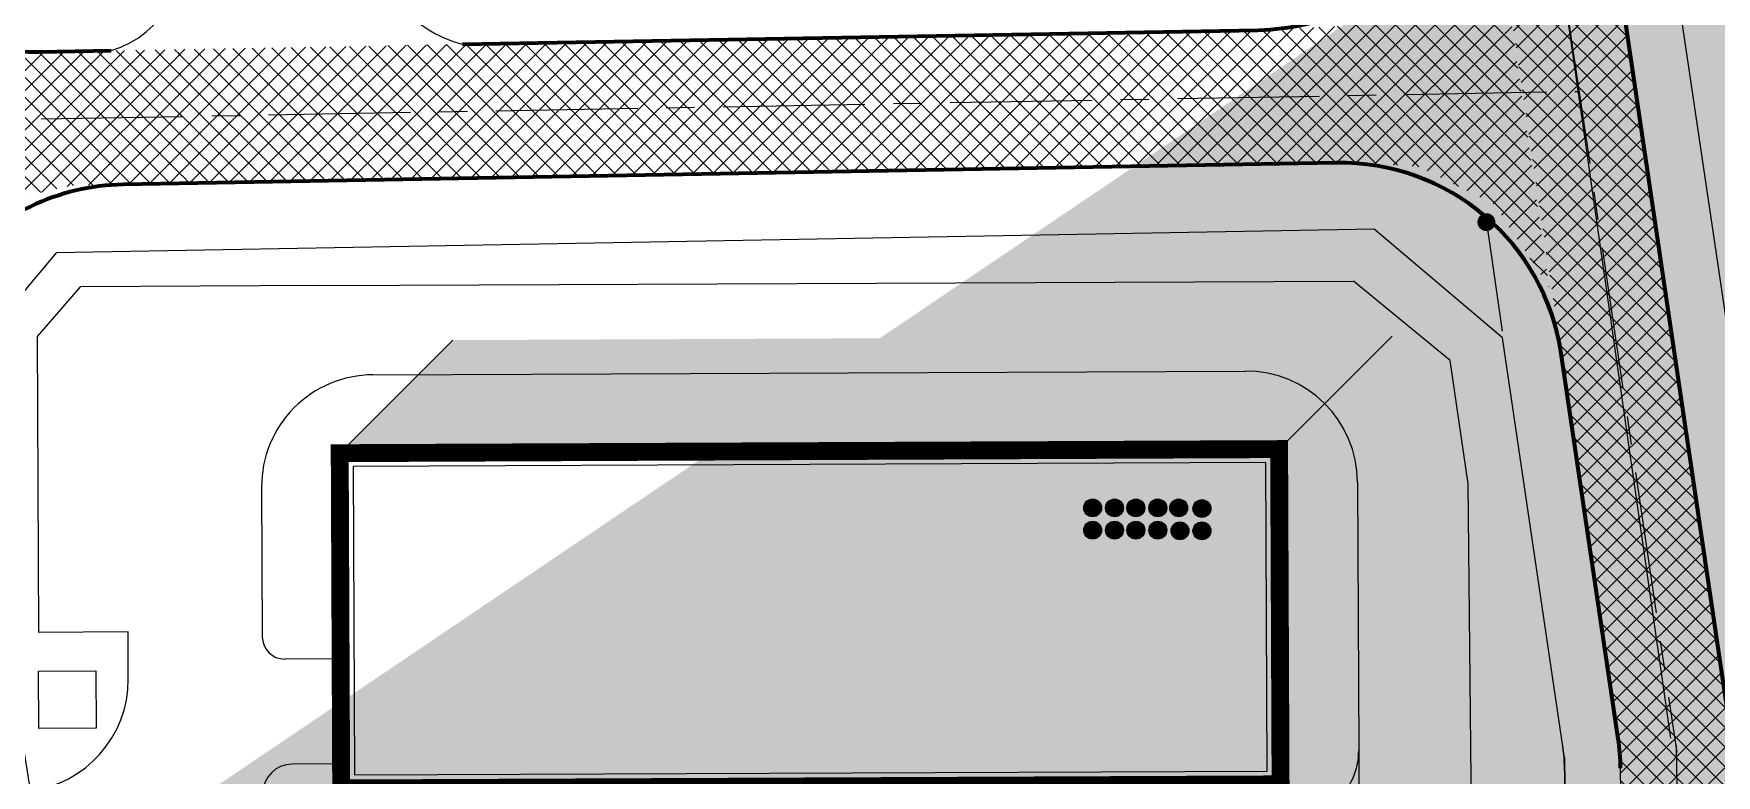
# Model space of a CAD drawing. Header units: millimetres. Extents: x 89040 to 596321, y -313033 to 2401191.
# Drawn here: x 596131.4 to 596206.6, y 1200698.1 to 1200731.3 of the extents above; entities that cross this region are included whole.
import ezdxf

# ---------------------------------------------------------------- set-up
doc = ezdxf.new("R2010")
doc.units = ezdxf.units.MM
doc.header["$MEASUREMENT"] = 0
doc.linetypes.add('CENTER', pattern=[50.800000000000004, 31.75, -6.349999999999999, 6.349999999999999, -6.349999999999999])
doc.layers.get('0').update_dxf_attribs({"color": 251, "lineweight": 9})
for name, color, linetype, lineweight in [('9', 254, 'Continuous', 9), ('BONGDO', 251, 'Continuous', 9), ('CONGTRINH', 7, 'Continuous', 20), ('CONGTRINH2', 30, 'Continuous', 18), ('HATCH', 8, 'Continuous', 5), ('KICHTHUOC', 2, 'Continuous', 18), ('KY HIEU', 9, 'Continuous', 9), ('LEDUONG', 6, 'Continuous', 20), ('LONGDUONG', 4, 'Continuous', 90), ('tang cao', 7, 'Continuous', 5), ('truc', 8, 'CENTER', 9), ('TUONG', 2, 'Continuous', 15)]:
    doc.layers.add(name, color=color, linetype=linetype, lineweight=lineweight)
doc.layers.add('DUONG NOI BO CONG TRINH', color=7, linetype='Continuous', lineweight=20, true_color=0x5e5e5e)
doc.styles.add('THAO', font='VHELVCN.TTF')
doc.dimstyles.new('SK100-M', dxfattribs={"dimscale": 100, "dimtxt": 3.6, "dimasz": 1.5, "dimexe": 3, "dimexo": 2, "dimgap": 0.5, "dimtad": 1, "dimdec": 0, "dimtxsty": 'THAO', "dimblk": 'ARCHTICK', "dimcen": 0.091, "dimdle": 3, "dimclrd": 256, "dimclre": 256, "dimclrt": 9, "dimadec": 0, "dimazin": 0, "dimtfac": 1, "dimtdec": 0, "dimtmove": 2, "dimatfit": 3, "dimfxl": 55, "dimfxlon": 1, "dimlwe": -1, "dimarcsym": 0})
pattern_1 = [(45, (594650.3527654881, 1198136.11866812), (-0.4419417382415922, 0.4419417382415923), []), (135, (594650.3527654881, 1198136.11866812), (-0.4419417382415923, -0.4419417382415922), [])]

# ---------------------------------------------------------------- blocks, each defined once
blk = doc.blocks.new('_ARCHTICK')
at = {"color": 0, "linetype": 'ByBlock', "const_width": 0.15}
blk.add_lwpolyline([(-0.5, -0.5), (0.5, 0.5)], dxfattribs=at)

msp = doc.modelspace()

# ---------------------------------------------------------------- hatches: boundary and pattern name
at = {"layer": 'BONGDO'}
h = msp.add_hatch(dxfattribs=at)
h.set_pattern_fill('ANSI35', color=256, style=0)
h.set_pattern_definition([(45, (594650.3527654881, 1198136.11866812), (-0.1767766952966369, 0.1767766952966369), []), (45, (594650.5295421833, 1198136.11866812), (-0.1767766952966369, 0.1767766952966369), [0.3125, -0.0625, 0, -0.0625])])
h.paths.add_polyline_path([(596187.4103834112, 1200638.663488692), (596192.4679148254, 1200643.721020106), (596192.4024651861, 1200658.72087732), (596189.1024965991, 1200658.706478399), (596189.071953434, 1200665.706411765), (596192.3719220211, 1200665.720810686), (596192.2410227426, 1200695.720525114), (596188.9410541555, 1200695.706126193), (596188.9105109905, 1200702.70605956), (596192.2104795775, 1200702.72045848), (596192.1450299383, 1200717.720315694), (596150.1454297395, 1200717.537056704), (596145.0878983253, 1200712.47952529), (596187.0874985241, 1200712.66278428), (596187.1529481633, 1200697.662927066), (596183.8529795763, 1200697.648528146), (596183.8835227411, 1200690.648594779), (596187.1834913284, 1200690.6629937), (596187.314390607, 1200660.663279272), (596184.0144220198, 1200660.648880351), (596184.0449651849, 1200653.648946985), (596187.3449337719, 1200653.663345905)])
at = {"layer": 'DUONG NOI BO CONG TRINH'}
h = msp.add_hatch(dxfattribs=at)
h.set_pattern_fill('NET', color=256, scale=5, angle=45, style=0)
h.set_pattern_definition(pattern_1)
h.paths.add_polyline_path([(596125.6364309805, 1200623.821235537), (596145.0004258447, 1200623.984079093), (596142.6526523195, 1200625.110746356), (596141.5554490177, 1200625.887799161), (596140.5417988925, 1200626.911899641), (596139.3696200006, 1200628.826765776), (596138.8110185011, 1200630.745625869), (596138.460359141, 1200632.945813344), (596137.8388586788, 1200636.845374252), (596125.2512402663, 1200716.459010464), (596125.5393741954, 1200718.586713851), (596127.1191045854, 1200721.596802985), (596128.5179915319, 1200722.908534199), (596129.963211004, 1200723.752080021), (596133.1076000488, 1200724.457720828), (596135.0089185298, 1200724.491864557), (596138.0540508438, 1200724.546548806), (596137.9463206808, 1200730.545581579), (596133.540189178, 1200730.466456612), (596129.8980286246, 1200730.401050977), (596127.9338310867, 1200730.609666923), (596125.8447306387, 1200731.420178536), (596124.6165958858, 1200732.26762566), (596122.8979325648, 1200734.277988266), (596121.8540970103, 1200737.140636308), (596121.4868087572, 1200739.445160603), (596110.6643981662, 1200807.349614157), (596110.2223562856, 1200810.756685245), (596110.488349128, 1200812.802445077), (596111.1066535895, 1200814.412745302), (596111.9895020319, 1200815.771815139), (596113.4740885573, 1200817.195159721), (596115.2962042019, 1200818.202330548), (596117.7615290058, 1200818.743401605), (596096.8437790333, 1200817.536463812), (596099.878241988, 1200816.55992974), (596101.1628239468, 1200815.715848774), (596102.4624255061, 1200814.394630365), (596103.6246287245, 1200812.328244581), (596104.0479854493, 1200810.742119553), (596104.7632245105, 1200806.254402402), (596113.8944572891, 1200748.961125003), (596115.4405990026, 1200739.259967641), (596115.4026764871, 1200736.523292076), (596114.78692528, 1200734.611663905), (596112.482123618, 1200731.709701655), (596109.1814116547, 1200730.170978146), (596106.2024426075, 1200729.976274558), (596101.370897574, 1200729.891946419), (596004.2343631919, 1200728.144392664), (595999.9463464811, 1200728.067388794), (595997.7896702822, 1200728.169411306), (595996.3632740749, 1200728.728707769), (595995.1147709715, 1200729.759378025), (595994.5398647463, 1200730.56672378), (595994.0521859507, 1200731.748750123), (595993.9382589255, 1200733.809130467), (595991.4701819994, 1200717.762229246), (595992.0731843833, 1200719.486911765), (595993.1224015964, 1200720.767524807), (595995.0073046098, 1200721.800754023), (595997.233798741, 1200722.021393209), (595998.3201987818, 1200722.045293004), (596004.052284131, 1200722.171393575), (596105.5666125373, 1200723.919762468), (596108.9824021976, 1200723.977643579), (596113.0603673715, 1200723.753505013), (596116.201484319, 1200722.127888012), (596118.0778543045, 1200719.824356507), (596119.0575794367, 1200716.565478476), (596123.7596369155, 1200687.062749763), (596132.0322288875, 1200635.156953672), (596132.4763748689, 1200631.736680554), (596132.1207354149, 1200629.377919896), (596131.5964283643, 1200628.089100778), (596130.5933266084, 1200626.580819674), (596129.6018014428, 1200625.594205284), (596128.3964434519, 1200624.762939642), (596126.7575564927, 1200624.068811854)])
h = msp.add_hatch(dxfattribs=at)
h.set_pattern_fill('NET', color=256, scale=5, angle=45, style=0)
h.set_pattern_definition(pattern_1)
h.paths.add_polyline_path([(596137.8779206115, 1200730.544353256), (596138.0540508438, 1200724.546548806), (596190.3257721745, 1200725.485240304), (596193.311732958, 1200725.304883796), (596196.7034073505, 1200723.608545553), (596199.1559414001, 1200719.926338242), (596196.2074535658, 1200740.581428077), (596196.1664510239, 1200738.063140567), (596195.4537459138, 1200735.894450604), (596194.4585650901, 1200734.549756078), (596193.3548578516, 1200733.260237074), (596191.6855981455, 1200732.208347818), (596189.7246439436, 1200731.581000331), (596186.4141684019, 1200731.415963412), (596179.5272400072, 1200731.292288488), (596142.867555666, 1200730.633956734)])
h = msp.add_hatch(dxfattribs=at)
h.set_pattern_fill('NET', color=256, scale=5, angle=45, style=0)
h.set_pattern_definition([(45, (27179.21699432831, -3.795911343069747), (-0.4419417382415922, 0.4419417382415923), []), (135, (27179.21699432831, -3.795911343069747), (-0.4419417382415923, -0.4419417382415922), [])])
h.paths.add_polyline_path([(595998.6559202491, 1200617.010962626), (596052.6180359892, 1200617.659607114, -1.001505896176268), (596052.6420749613, 1200615.659753852), (595998.6799592212, 1200615.011109364, -1.001505896169876)], flags=16)
h.paths.add_polyline_path([(596078.6156593093, 1200618.01123476), (596120.7133969328, 1200618.580622515, -1), (596120.7404452122, 1200616.580805426), (596078.6427075886, 1200616.01141767, -1)], flags=16)
h.paths.add_polyline_path([(596146.9251532733, 1200618.93514639), (596194.750692297, 1200619.582004816, -1), (596194.7777405763, 1200617.582187727), (596146.9522015526, 1200616.935329301, -1)], flags=16)
edge = h.paths.add_edge_path()
edge.add_line((595975.3657731194, 1200621.615198485), (595814.2191544888, 1200619.435629782))
edge.add_line((595814.2191544888, 1200619.435629782), (595814.2191544888, 1200614.440191809))
edge.add_line((595814.2191544888, 1200614.440191809), (595970.654496543, 1200616.63223688))
edge.add_arc((595970.668994583, 1200615.632341982), 0.9999999999477333, -89.2251002501614, 90.83070561076909, ccw=False)
edge.add_line((595970.682518723, 1200614.632433438), (595814.219154489, 1200612.439995707))
edge.add_line((595814.2191544888, 1200612.439995707), (595814.2191544888, 1200607.434532218))
edge.add_line((595814.2191544888, 1200607.434532218), (595974.1899593043, 1200609.598197596))
edge.add_arc((595974.2846282816, 1200602.598837783), 7.000000000000224, -2.97859514830634e-11, 90.77489974443807, ccw=False)
edge.add_line((595981.2846282816, 1200602.598837783), (595981.2846282816, 1200568.116294836))
edge.add_line((595981.2846282816, 1200568.116294836), (595987.2846282816, 1200568.116294836))
edge.add_line((595987.2846282816, 1200568.116294836), (595987.2846282816, 1200602.869345315))
edge.add_arc((595994.2846282816, 1200602.869345315), 6.999999999999652, 90.77489974509882, 179.9999999999777, ccw=False)
edge.add_line((595994.1899593043, 1200609.868705127), (596214.8495064847, 1200612.853208601))
edge.add_arc((596214.9576996019, 1200604.853940244), 7.999999999999771, 0.7748997443783878, 90.77489974684738, ccw=False)
edge.add_line((596222.9569679591, 1200604.962133361), (596223.1216775174, 1200592.784316545))
edge.add_line((596223.1216775174, 1200592.784316545), (596232.2089020642, 1200584.085348516))
edge.add_line((596232.2089020642, 1200584.085348516), (596230.7125239094, 1200568.116294836))
edge.add_line((596230.7125239094, 1200568.116294836), (596235.7344274414, 1200568.116294836))
edge.add_line((596235.7344274414, 1200568.116294836), (596236.8020628274, 1200579.50988992))
edge.add_arc((596237.797701228, 1200579.41659375), 1.000000000025044, -5.353261999382028, 174.6467380006179, ccw=False)
edge.add_line((596238.7933396285, 1200579.32329758), (596237.7431888541, 1200568.116294836))
edge.add_line((596237.7431888541, 1200568.116294836), (596242.7650923858, 1200568.116294836))
edge.add_line((596242.7650923858, 1200568.116294836), (596246.7145287261, 1200610.263903525))
edge.add_line((596246.7145287261, 1200610.263903525), (596249.3857955426, 1200635.204781873))
edge.add_arc((596209.6132655388, 1200639.464577303), 40.00000000000047, 353.8866998375029, 369.972605474975)
edge.add_line((596249.0088921756, 1200646.391669181), (596246.000757934, 1200663.499473659))
edge.add_line((596246.000757934, 1200663.499473659), (596243.074904783, 1200681.545597674))
edge.add_line((596243.074904783, 1200681.545597674), (596240.9523005484, 1200693.978825386))
edge.add_line((596240.9523005484, 1200693.978825386), (596234.8613653866, 1200727.436002905))
edge.add_line((596234.8613653866, 1200727.436002905), (596233.1083690637, 1200738.302447849))
edge.add_line((596233.1083690637, 1200738.302447849), (596228.0437250029, 1200738.302447849))
edge.add_line((596228.0437250029, 1200738.302447849), (596229.9332017264, 1200726.58999043))
edge.add_line((596229.9332017264, 1200726.58999043), (596240.6511780344, 1200667.716726069))
edge.add_arc((596239.6270493247, 1200667.758979898), 1.025000000000214, 202.9981794380681, 357.6374124406359, ccw=False)
edge.add_line((596238.6835191245, 1200667.358510471), (596227.961936262, 1200726.25158544))
edge.add_line((596227.9619362621, 1200726.251585439), (596226.0178673784, 1200738.302447849))
edge.add_line((596226.0178673784, 1200738.302447849), (596220.9532233176, 1200738.302447849))
edge.add_line((596220.9532233176, 1200738.302447849), (596223.0337726017, 1200725.405572965))
edge.add_line((596223.0337726017, 1200725.405572964), (596234.5272601291, 1200662.272467408))
edge.add_line((596234.5272601291, 1200662.272467408), (596222.346572496, 1200650.091779775))
edge.add_line((596222.346572496, 1200650.091779775), (596222.5782920497, 1200632.959572611))
edge.add_arc((596214.5790236925, 1200632.851379494), 7.999999999999778, -89.2251003182783, 0.7748997451993205, ccw=False)
edge.add_line((596214.6872168008, 1200624.852111136), (596214.350045043, 1200624.847550762))
edge.add_arc((596214.2689002119, 1200630.84700203), 6.000000000000309, 180.7748997448345, 270.774899681999, ccw=False)
edge.add_line((596208.269448944, 1200630.765857192), (596207.3404592219, 1200699.450800349))
edge.add_line((596207.3404592219, 1200699.450800349), (596201.5986652263, 1200738.302447849))
edge.add_line((596201.5986652263, 1200738.302447849), (596196.5443571823, 1200738.302447849))
edge.add_line((596196.5443571823, 1200738.302447849), (596202.2479127671, 1200699.709539215))
edge.add_arc((596192.3553617847, 1200698.247542273), 10.00000000000323, 0.7748997448081241, 8.406756993279828, ccw=False)
edge.add_line((596202.3544472312, 1200698.382783669), (596203.2428579415, 1200632.698053583))
edge.add_arc((596195.2435895844, 1200632.589860466), 8.000000000000002, -89.39342007300291, 0.7748997448214254, ccw=False)
edge.add_line((596195.3282825375, 1200624.590308785), (596062.0721675436, 1200622.98373728))
edge.add_line((596062.0721675436, 1200622.98373728), (595993.3999588923, 1200621.859215063))
edge.add_arc((595993.2846282818, 1200627.858106531), 6.000000000000245, 179.9999999999696, 271.1013940364465, ccw=False)
edge.add_line((595987.2846282817, 1200627.858106531), (595987.2846282817, 1200690.089951259))
edge.add_arc((595993.2846282818, 1200690.089951259), 6.000000000000794, 171.2561994801889, 179.9999999999826, ccw=False)
edge.add_line((595987.3543604938, 1200691.002049919), (595994.6293489247, 1200738.302447849))
edge.add_line((595994.6293489247, 1200738.302447849), (595988.5587967527, 1200738.302447849))
edge.add_line((595988.5587967527, 1200738.302447849), (595981.3543604938, 1200691.460764849))
edge.add_arc((595987.2846282817, 1200690.54866619), 6.000000000000679, 171.2561994801625, 179.9999999999739)
edge.add_line((595981.2846282817, 1200690.54866619), (595981.2846282817, 1200627.614649753))
edge.add_arc((595975.2846282817, 1200627.614649753), 5.999999999999999, 270.7748997452253, 359.99999999996965, ccw=False)
at = {"layer": 'tang cao'}
h = msp.add_hatch(color=256, dxfattribs=at)
edge = h.paths.add_edge_path()
edge.add_arc((596178.7495002575, 1200710.03217324), 0.399280375762523, 0, 360)
h = msp.add_hatch(color=256, dxfattribs=at)
edge = h.paths.add_edge_path()
edge.add_arc((596179.730373659, 1200710.03217324), 0.399280375762523, 0, 360)
h = msp.add_hatch(color=256, dxfattribs=at)
edge = h.paths.add_edge_path()
edge.add_arc((596180.6837799542, 1200710.03217324), 0.399280375762523, 0, 360)
h = msp.add_hatch(color=256, dxfattribs=at)
edge = h.paths.add_edge_path()
edge.add_arc((596181.6634271948, 1200710.03217324), 0.399280375762523, 0, 360)
h = msp.add_hatch(color=256, dxfattribs=at)
edge = h.paths.add_edge_path()
edge.add_arc((596182.5993358443, 1200710.03217324), 0.399280375762523, 0, 360)
h = msp.add_hatch(color=256, dxfattribs=at)
edge = h.paths.add_edge_path()
edge.add_arc((596183.636673398, 1200710.002434833), 0.399280375762523, 0, 360)
h = msp.add_hatch(color=256, dxfattribs=at)
edge = h.paths.add_edge_path()
edge.add_arc((596178.7495002575, 1200709.036770471), 0.399280375762523, 0, 360)
h = msp.add_hatch(color=256, dxfattribs=at)
edge = h.paths.add_edge_path()
edge.add_arc((596179.730373659, 1200709.036770471), 0.399280375762523, 0, 360)
h = msp.add_hatch(color=256, dxfattribs=at)
edge = h.paths.add_edge_path()
edge.add_arc((596180.6837799542, 1200709.036770471), 0.399280375762523, 0, 360)
h = msp.add_hatch(color=256, dxfattribs=at)
edge = h.paths.add_edge_path()
edge.add_arc((596181.6634271948, 1200709.036770471), 0.399280375762523, 0, 360)
h = msp.add_hatch(color=256, dxfattribs=at)
edge = h.paths.add_edge_path()
edge.add_arc((596182.6557999962, 1200709.007032064), 0.399280375762523, 0, 360)
h = msp.add_hatch(color=256, dxfattribs=at)
edge = h.paths.add_edge_path()
edge.add_arc((596183.636673398, 1200709.007032064), 0.399280375762523, 0, 360)

# ---------------------------------------------------------------- linework, layer by layer
at = {"layer": '9', "color": 8}
msp.add_line((596190.6463698826, 1200699.17818437), (596190.6900029755, 1200689.178279561), dxfattribs=at)
at = {"layer": 'BONGDO'}
for p, q in [((596145.0878983253, 1200712.47952529), (596150.1454297395, 1200717.537056704)), ((596187.0874985241, 1200712.66278428), (596192.1450299383, 1200717.720315694))]:
    msp.add_line(p, q, dxfattribs=at)
at = {"layer": 'CONGTRINH', "const_width": 0.8}
msp.add_lwpolyline([(596187.1529481633, 1200697.662927066), (596187.087498524, 1200712.66278428), (596145.0878983253, 1200712.47952529), (596145.1533479645, 1200697.479668076), (596187.1529481633, 1200697.662927066)], dxfattribs=at)
at = {"layer": 'CONGTRINH2'}
msp.add_lwpolyline([(596186.5503358894, 1200698.260303369), (596186.4901222212, 1200712.060172006), (596145.6905105993, 1200711.882148987), (596145.7507242673, 1200698.08228035)], close=True, dxfattribs=at)
at = {"layer": 'HATCH'}
msp.add_line((596196.3544472159, 1200722.818531883), (596197.0645616126, 1200717.941320939), dxfattribs=at)
at = {"layer": 'HATCH', "const_width": 0.4000000000813627}
msp.add_lwpolyline([(596196.3535745541, 1200723.018529979, 1), (596196.3553198779, 1200722.618533787, 1)], format="xyb", close=True, dxfattribs=at)
at = {"layer": 'KICHTHUOC'}
msp.add_lwpolyline([(596197.038472463, 1200625.450397359, 0.3071421099217695), (596203.2140790555, 1200634.825823248), (596202.3544472312, 1200698.382783669)], format="xyb", dxfattribs=at)
at = {"layer": 'LEDUONG'}
for p, q in [((596191.1640954451, 1200826.007496925), (596209.8379754615, 1200699.651343359)), ((596133.4857055454, 1200719.92897225), (596131.5649801512, 1200717.702497448)), ((596144.2060328985, 1200719.975748799), (596133.4857055454, 1200719.92897225)), ((596144.2060328985, 1200719.975748799), (596190.4196356711, 1200720.17739496)), ((596194.7297336318, 1200716.625842094), (596190.4196356711, 1200720.17739496)), ((596131.5649801512, 1200717.702497448), (596131.6227435085, 1200704.464195116)), ((596146.572612464, 1200715.986036937), (596185.5722412202, 1200716.156206)), ((596195.532852209, 1200711.109859412), (596194.7297336318, 1200716.625842094)), ((596141.5944766059, 1200710.964267986), (596141.6237107782, 1200704.264331764)), ((596190.5940101712, 1200711.178070141), (596190.6463698826, 1200699.17818437)), ((596196.3412104672, 1200634.896559893), (596195.532852209, 1200711.109859412)), ((596135.6229553805, 1200704.481649443), (596131.6227435085, 1200704.464195116)), ((596135.6321877232, 1200702.365765768), (596135.6229553805, 1200704.481649443)), ((596145.1280407708, 1200703.279612866), (596142.6280645684, 1200703.268704593)), ((596199.8479105035, 1200698.84917131), (596200.7295624403, 1200633.664151779)), ((596145.1485483244, 1200698.579657605), (596142.9485692662, 1200698.570058325))]:
    msp.add_line(p, q, dxfattribs=at)
msp.add_lwpolyline([(596195.8317029291, 1200628.631984922), (596200.7295624404, 1200633.664151779), (596199.8479105035, 1200698.84917131), (596197.0699025681, 1200717.646464476), (596191.3397101198, 1200722.502964831), (596132.4070404575, 1200721.444656541), (596128.2174009711, 1200716.444174782), (596131.2475676729, 1200697.393207958)], dxfattribs=at)
msp.add_lwpolyline([(596134.1861836566, 1200702.737789053), (596134.1973511343, 1200700.17840794), (596131.6379700212, 1200700.167240462), (596131.6268025435, 1200702.726621575)], close=True, dxfattribs=at)
for centre, radius, start, end in [((596133.5374763148, 1200734.844662812), 4.554995278785456, 287.0740722004653, 15.50619588987524), ((596152.1077385923, 1200736.395646995), 5.829862202016147, 187.7978401025501, 254.7050474576384), ((596185.5940577666, 1200711.156253595), 5.000000001017033, 0.2500000042649632, 90.24999999759491), ((596146.5944290105, 1200710.986084533), 5.000000001017033, 90.24999999759491, 180.250000004265), ((596142.623701259, 1200704.268695073), 1.000000000203404, 180.250000004265, 270.2499999975949), ((596130.6322353185, 1200702.343949222), 5.000000001017033, 276.4210105186738, 0.2500000042649632), ((596189.8578455452, 1200698.046999259), 10, 0.7748997398733183, 8.406756989812196), ((596187.6463984399, 1200699.165094442), 3.000000000610219, 270.2499999975949, 0.2500000042649632), ((596142.9542415683, 1200697.2700707), 1.300000000264541, 90.24999999759491, 270.2499999975949)]:
    msp.add_arc(centre, radius, start, end, dxfattribs=at)
at = {"layer": 'LONGDUONG', "linetype": 'ByBlock'}
msp.add_line((596189.5586789121, 1200819.770592564), (596207.3404592219, 1200699.450800349), dxfattribs=at)
at = {"layer": 'LONGDUONG', "flags": 128}
for points in [[(596110.6701443079, 1200807.313560397), (596121.5805904296, 1200738.856734106, 0.3737520543231401), (596131.6355049474, 1200730.432252442), (596134.8748583412, 1200730.490424497)], [(596150.569890456, 1200730.772274662), (596186.1560754026, 1200731.411328597, 0.4524524116453219), (596195.8690761133, 1200742.871713494), (596188.8725675021, 1200790.213343394)], [(596202.2479127671, 1200699.709539215), (596199.702002318, 1200716.936352892, 0.3769814308635833), (596189.6299010626, 1200725.472743905), (596135.4090475101, 1200724.499050036, 0.4558667946871199), (596125.713233536, 1200712.92675579), (596127.9781683619, 1200698.715581635)]]:
    msp.add_lwpolyline(points, format="xyb", dxfattribs=at)
at = {"layer": 'LONGDUONG', "linetype": 'ByBlock'}
msp.add_arc((596192.3553617848, 1200698.247542273), 10, 0.7748997398733183, 8.406756989812196, dxfattribs=at)
at = {"layer": 'tang cao'}
for centre in [(596178.7495002575, 1200710.03217324), (596179.730373659, 1200710.03217324), (596180.6837799542, 1200710.03217324), (596181.6634271948, 1200710.03217324), (596182.5993358443, 1200710.03217324), (596183.636673398, 1200710.002434833), (596178.7495002575, 1200709.036770471), (596179.730373659, 1200709.036770471), (596180.6837799542, 1200709.036770471), (596181.6634271948, 1200709.036770471), (596182.6557999962, 1200709.007032064), (596183.636673398, 1200709.007032064)]:
    msp.add_circle(centre, 0.399280375762523, dxfattribs=at)
at = {"layer": 'truc', "color": 171, "ltscale": 0.2}
for p, q in [((596188.161849157, 1200812.122293096), (596204.8673214762, 1200699.085301114)), ((595989.529622989, 1200724.879842394), (596200.4953122875, 1200728.668347805)), ((596204.8406878604, 1200699.416990001), (596205.9319672579, 1200618.733144305))]:
    msp.add_line(p, q, dxfattribs=at)
at = {"layer": 'truc', "linetype": 'CENTER', "ltscale": 80}
msp.add_line((596204.5951458827, 1200699.731215518), (596198.8857470615, 1200739.71989567), dxfattribs=at)
at = {"layer": 'TUONG'}
for p, q in [((596145.0878983253, 1200712.47952529), (596187.087498524, 1200712.66278428)), ((596145.0878983253, 1200712.47952529), (596145.1533479645, 1200697.479668076)), ((596187.087498524, 1200712.66278428), (596187.1529481633, 1200697.662927066))]:
    msp.add_line(p, q, dxfattribs=at)

# ---------------------------------------------------------------- leaders
at = {"layer": 'KY HIEU', "color": 8}
for points in [[(596085.7034050687, 1200661.186049326), (596086.8096407524, 1200661.695063586)], [(596082.9281447786, 1200681.297668505), (596084.4309540929, 1200681.313406463)], [(596075.5850717126, 1200666.27352705), (596077.0878810268, 1200666.289265008)]]:
    msp.add_leader(points, dimstyle='SK100-M', override={"dimasz": 2.1, "dimgap": 0.5, "dimtad": 0}, dxfattribs=at)

doc.saveas('drawing.dxf')
